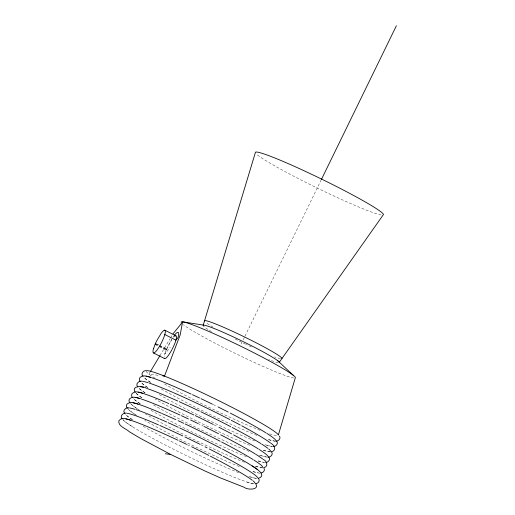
<?xml version="1.0" encoding="UTF-8"?>
<svg xmlns="http://www.w3.org/2000/svg" width="515" height="515" viewBox="0 0 515 515"><rect width="100%" height="100%" fill="white"/><g stroke="black" fill="none" stroke-linecap="round" stroke-linejoin="round"><path stroke-width="0.39" stroke-dasharray="2.58 1.93" d="M159.438 345.256L167.092 349.131L166.152 350.078L164.678 354.281L170.304 347.213M159.341 346.196L166.3 349.717L171.675 339.16M241.2 343.936L241.889 342.527M243.267 339.707L244.67 336.816M245.024 336.095L321.057 180.205M150.129 372.049L148.906 374.096L159.817 375.506M159.933 355.659L170.137 338.587M170.549 337.904L172.184 335.168M171.83 339.623L167.6 346.865L164.452 355.047A12.74 2.575 -63.2 0 0 164.188 356.374M166.3 349.717L167.092 349.131M275.351 441.31L267.658 439.379A73.445 5.124 26 0 0 275.725 440.422M270.156 451.964L262.457 450.033A73.445 5.124 26 0 0 270.53 451.076M267.555 457.288L259.863 455.357M264.955 462.618L257.262 460.687A73.445 5.124 26 0 0 263.487 462.315M262.36 467.942L254.668 466.011A73.445 5.124 26 0 0 262.734 467.06M259.76 473.272L252.067 471.341A73.445 5.124 26 0 0 258.285 472.97M257.165 478.596L249.472 476.665M271.997 446.582L265.058 444.702A73.445 5.124 26 0 0 273.124 445.752M253.811 483.875L246.872 481.995M157.352 344.2L158.742 344.908M155.813 343.865L166.944 349.492M155.169 344.084L158.646 345.842M155.021 344.445L158.498 346.209M159.193 346.556L166.152 350.078M132.497 426.781L124.907 421.643L122.222 418.856M150.811 382.51L145.687 379.027L144.078 377.353M147.573 387.402L143.093 384.351L140.949 382.124M144.979 392.726L140.492 389.681L138.348 387.454M141.741 397.619L137.898 395.005L135.748 392.778M140.421 403.818L135.297 400.335L133.153 398.108M139.745 410.449L132.696 405.659L130.553 403.432M135.226 414.472L130.102 410.989L127.958 408.762M132.625 419.796L127.501 416.313L125.357 414.086M381.164 214.987A71.257 4.97 26 0 1 316.538 187.698A71.257 4.97 26 0 1 256.373 154.004M280.424 358.678A43.118 3.006 26 0 1 274.579 356.863M251.378 346.91A43.118 3.006 26 0 1 246.337 344.529M245.616 344.187A43.118 3.006 26 0 1 234.113 338.522M213.062 327.167A43.118 3.006 26 0 1 206.052 322.609M278.216 362.657A42.359 2.955 26 0 1 268.766 359.567M211.536 331.615A42.359 2.955 26 0 1 208.672 329.877M207.957 329.426A42.359 2.955 26 0 1 203.116 325.551M255.691 478.293A73.445 5.124 26 0 1 248.256 476.259M238.67 472.686A73.445 5.124 26 0 1 142.893 426.124M132.091 419.519A73.445 5.124 26 0 1 125.641 414.337M200.734 444.67A73.445 5.124 26 0 1 204.294 446.447M239.327 466.584A73.445 5.124 26 0 1 144.767 420.375M136.9 415.624A73.445 5.124 26 0 1 128.068 408.627M244.496 462.283A73.445 5.124 26 0 1 145.256 413.815M137.286 408.865A73.445 5.124 26 0 1 130.836 403.683M246.466 456.708A73.445 5.124 26 0 1 149.247 409.309M139.88 403.541A73.445 5.124 26 0 1 133.263 397.973M197.741 423.401A73.445 5.124 26 0 1 203.483 426.201M266.081 456.992A73.445 5.124 26 0 1 258.646 454.951M249.067 451.385A73.445 5.124 26 0 1 153.29 404.816M141.805 397.76A73.445 5.124 26 0 1 135.863 392.649M213.976 424.785A73.445 5.124 26 0 1 217.484 426.549M249.717 445.275A73.445 5.124 26 0 1 155.157 399.067M145.082 392.887A73.445 5.124 26 0 1 138.632 387.698M254.886 440.975A73.445 5.124 26 0 1 158.485 394.162M147.676 387.557A73.445 5.124 26 0 1 141.226 382.375M256.856 435.4A73.445 5.124 26 0 1 159.637 388.001M150.277 382.233A73.445 5.124 26 0 1 143.827 377.044M213.159 404.539A73.445 5.124 26 0 1 217.484 406.67M276.478 435.684A73.445 5.124 26 0 1 269.036 433.643M260.081 430.321A73.445 5.124 26 0 1 162.952 383.089M155.086 378.332A73.445 5.124 26 0 1 146.254 371.341M293.795 378.029A63.538 4.429 26 0 1 239.617 355.53A63.538 4.429 26 0 1 183.443 324.753M253.09 483.624A73.445 5.124 26 0 1 183.54 454.236A73.445 5.124 26 0 1 123.04 419.661M187.344 444.709A73.445 5.124 26 0 1 190.93 446.447M173.774 337.145A12.74 2.575 -63.2 0 1 174.984 336.089M172.976 337.132A15.07 3.051 -63.2 0 1 173.896 335.857"/><path stroke-width="0.77" d="M203.116 325.551L255.35 152.646A71.257 4.97 26 0 1 317.903 177.315A71.257 4.97 26 0 1 383.482 214.504L279.284 362.322A42.359 2.955 26 0 0 245.282 342.649A42.359 2.955 26 0 0 204.185 325.216L182.741 321.869M321.411 179.478L396.389 25.75M150.541 371.367L159.933 355.659M172.995 333.804L182.497 322.21L180.231 334.744L164.491 376.117L162.933 375.911M145.887 370.607C143.016 370.517 140.55 374.102 143.009 376.24M276.091 441.155C278.576 441.11 281.113 438.477 279.484 436.096M273.497 446.486C276.362 446.576 278.827 442.99 276.368 440.846M270.896 451.81C276.581 451.34 275.068 445.34 271.09 443.389M268.302 457.14C270.781 457.095 273.317 454.462 271.688 452.08M265.701 462.464C268.566 462.554 271.038 458.968 268.579 456.831M263.738 467.588C268.791 467.021 266.905 460.796 263.3 459.374M261.137 472.918C263.461 472.783 265.347 470.131 263.892 468.058M258.543 478.242C268.115 475.152 253.689 466.867 251.056 465.238M255.942 483.572C258.627 483.501 260.397 479.986 258.182 478.139M142.185 381.158C139.044 380.443 134.833 384.061 137.814 386.894M129.194 407.796C126.053 407.075 121.843 410.693 124.823 413.532M126.6 413.12C123.452 412.406 119.242 416.023 122.222 418.856M165.321 453.767L170.722 454.468L204.899 470.968L220.671 478.017L244.271 487.319C247 489.997 260.223 490.377 255.588 483.463M151.075 377.482C147.631 376.51 143.228 374.457 140.112 377.392C139.063 378.583 139.205 380.54 140.408 381.57M143.279 393.46C139.835 392.488 135.432 390.441 132.316 393.376C131.267 394.567 131.409 396.524 132.613 397.548M140.679 398.79C137.235 397.818 132.831 395.765 129.722 398.7C128.673 399.891 128.808 401.848 130.018 402.878M138.084 404.114C134.64 403.142 130.237 401.095 127.121 404.03C126.072 405.221 126.214 407.178 127.417 408.202M130.289 420.098C126.928 418.991 121.482 416.86 118.901 420.658C117.639 426.349 126.355 428.615 129.349 431.757L140.717 438.51L170.722 454.468M146.524 388.368C143.801 385.69 130.578 385.31 135.213 392.224M164.742 330.16L175.873 335.793M164.787 334.518L175.924 340.151L178.081 337.447A15.07 3.051 -63.2 0 0 174.34 335.284M153.592 353.007L164.729 358.64M277.752 360.732L293.099 375.139M204.494 320.993A43.118 3.006 26 0 1 242.353 335.922A43.118 3.006 26 0 1 282.033 358.421M127.314 413.371A73.445 5.124 26 0 1 158.478 424.888M159.843 425.487A73.445 5.124 26 0 1 182.774 435.954M184.93 436.978A73.445 5.124 26 0 1 200.02 444.31M204.996 446.801A73.445 5.124 26 0 1 207.088 447.857M209.257 448.951A73.445 5.124 26 0 1 221.856 455.492M223.169 456.187A73.445 5.124 26 0 1 257.539 477.714M133.05 402.801A73.445 5.124 26 0 1 161.568 413.326M162.334 413.654A73.445 5.124 26 0 1 175.866 419.673M178.106 420.697A73.445 5.124 26 0 1 183.681 423.285M185.104 423.948A73.445 5.124 26 0 1 220.175 441.239M221.585 441.967A73.445 5.124 26 0 1 241.67 452.807M242.288 453.161A73.445 5.124 26 0 1 253.11 459.56M253.901 460.062A73.445 5.124 26 0 1 259.624 463.951M260.081 464.305A73.445 5.124 26 0 1 262.734 467.06M138.245 392.147A73.445 5.124 26 0 1 142.932 393.37M143.93 393.692A73.445 5.124 26 0 1 168.869 403.58M170.233 404.178A73.445 5.124 26 0 1 193.885 414.987M195.32 415.669A73.445 5.124 26 0 1 213.268 424.431M218.927 427.276A73.445 5.124 26 0 1 231.583 433.83M233.565 434.879A73.445 5.124 26 0 1 258.305 448.906M259.097 449.408A73.445 5.124 26 0 1 267.929 456.406M140.305 386.739A73.445 5.124 26 0 1 143.704 387.499M147.123 388.561A73.445 5.124 26 0 1 177.784 401.037M179.239 401.694A73.445 5.124 26 0 1 199.357 411.028M200.792 411.717A73.445 5.124 26 0 1 230.772 426.71M232.149 427.431A73.445 5.124 26 0 1 260.899 443.582M261.697 444.085A73.445 5.124 26 0 1 267.877 448.32M268.759 449.035A73.445 5.124 26 0 1 270.53 451.076M146.041 376.162A73.445 5.124 26 0 1 150.728 377.392M151.725 377.714A73.445 5.124 26 0 1 191.097 394.065M192.468 394.696A73.445 5.124 26 0 1 199.524 397.986M200.959 398.668A73.445 5.124 26 0 1 212.438 404.185M218.206 407.024A73.445 5.124 26 0 1 228.164 412.032M230.321 413.133A73.445 5.124 26 0 1 266.101 432.928M266.892 433.43A73.445 5.124 26 0 1 272.615 437.319M273.072 437.666A73.445 5.124 26 0 1 275.725 440.422M146.369 370.897A73.445 5.124 26 0 1 213.603 398.159A73.445 5.124 26 0 1 278.325 435.098L295.391 377.527A63.538 4.429 26 0 0 236.919 344.368A63.538 4.429 26 0 0 181.145 322.371M125.866 418.901A73.445 5.124 26 0 1 178.023 440.267M179.458 440.943A73.445 5.124 26 0 1 186.636 444.368M191.651 446.801A73.445 5.124 26 0 1 208.82 455.382M210.249 456.116A73.445 5.124 26 0 1 252.286 480.283M253.168 480.997A73.445 5.124 26 0 1 254.938 483.038M129.915 408.047A73.445 5.124 26 0 1 135.136 409.354M136.134 409.676A73.445 5.124 26 0 1 146.305 413.403M146.93 413.654A73.445 5.124 26 0 1 158.968 418.65M159.734 418.978A73.445 5.124 26 0 1 166.673 422.023M168.115 422.673A73.445 5.124 26 0 1 178.267 427.302M179.671 427.952A73.445 5.124 26 0 1 221.07 448.378M222.435 449.099A73.445 5.124 26 0 1 250.509 464.891M252.073 465.882A73.445 5.124 26 0 1 257.481 469.629M135.11 397.393A73.445 5.124 26 0 1 139.391 398.41M141.329 399.022A73.445 5.124 26 0 1 179.954 415.032M181.389 415.689A73.445 5.124 26 0 1 188.419 418.959M190.569 419.976A73.445 5.124 26 0 1 197.741 423.401M204.21 426.555A73.445 5.124 26 0 1 218.489 433.707M220.645 434.808A73.445 5.124 26 0 1 255.144 453.882M255.704 454.236A73.445 5.124 26 0 1 262.676 458.974M142.906 381.409A73.445 5.124 26 0 1 148.127 382.716M149.125 383.038A73.445 5.124 26 0 1 172.725 392.346M173.394 392.636A73.445 5.124 26 0 1 229.864 419.564M231.274 420.292A73.445 5.124 26 0 1 240.254 425.023M241.735 425.815A73.445 5.124 26 0 1 270.472 442.997M174.984 336.089A12.74 2.575 -63.2 0 1 176.156 339.385L175.428 341.806A12.74 2.575 -63.2 0 1 169.86 353.232L168.276 355.543A12.74 2.575 -63.2 0 1 164.221 358.163M153.547 348.649L153.316 349.415A12.74 2.575 -63.2 0 0 157.139 349.91L158.723 347.599A12.74 2.575 -63.2 0 0 164.291 336.179L165.019 333.752A12.74 2.575 -63.2 0 0 161.195 333.257L156.463 341.233L155.169 344.084L155.961 343.499L155.021 344.445L153.547 348.649"/></g></svg>
